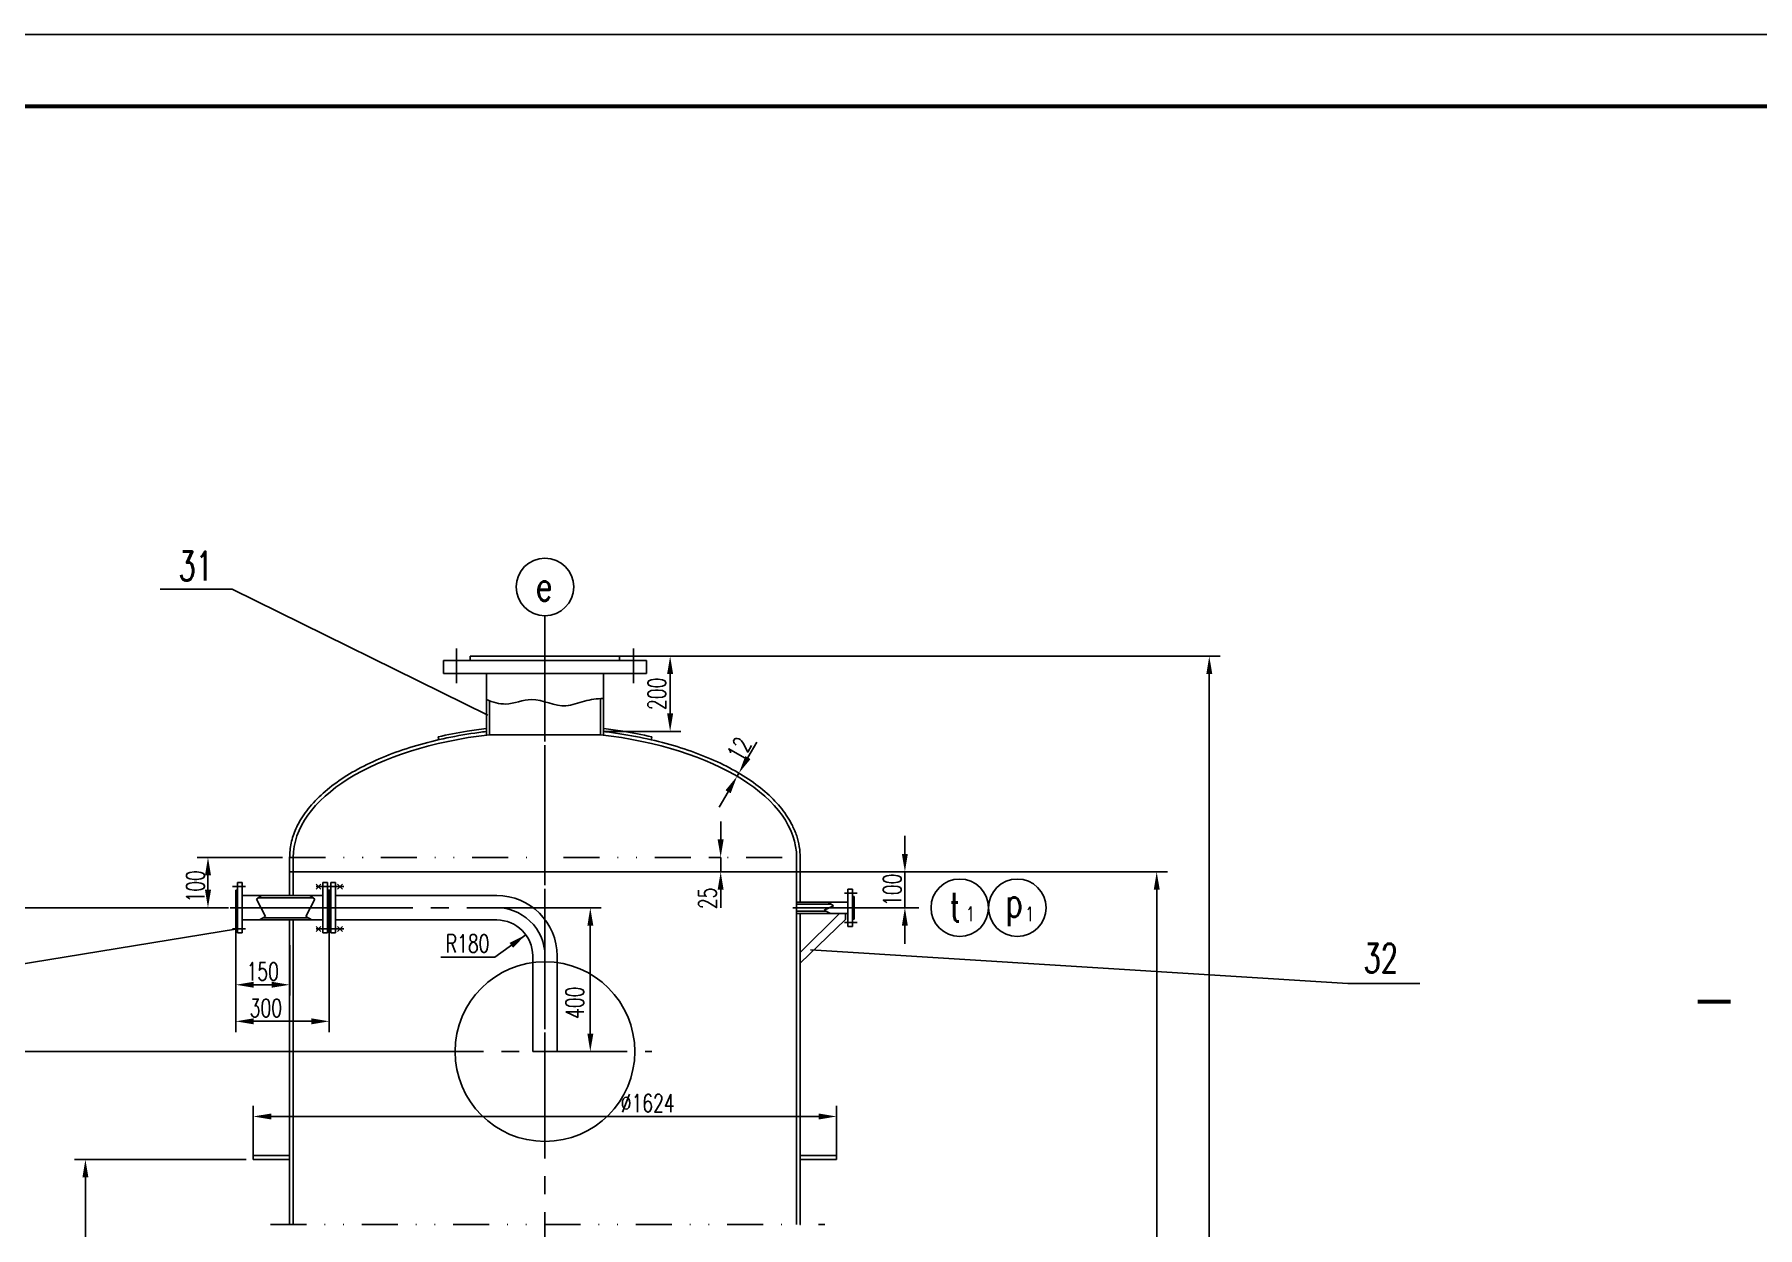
# Model space of a CAD drawing. Header units: millimetres. Extents: x 2180 to 3021, y -3886 to -2681.
# Drawn here: x 2309.8 to 2549.4, y -2855.4 to -2689.4 of the extents above; entities that cross this region are included whole.
import ezdxf
from ezdxf.enums import TextEntityAlignment as Align

# ---------------------------------------------------------------- set-up
doc = ezdxf.new("R2010")
doc.units = ezdxf.units.MM
doc.header["$LTSCALE"] = 10
doc.header["$MEASUREMENT"] = 0
doc.linetypes.add('CENTER', pattern=[2, 1.25, -0.25, 0.25, -0.25])
doc.linetypes.add('DIVIDE', pattern=[1.25, 0.5, -0.25, 0, -0.25, 0, -0.25])
doc.layers.get('0').update_dxf_attribs({"linetype": 'CONTINUOUS'})
doc.layers.get('DEFPOINTS').update_dxf_attribs({"linetype": 'CONTINUOUS'})
for name, color, linetype in [('1', 2, 'CENTER'), ('2', 2, 'CONTINUOUS'), ('3', 2, 'DIVIDE'), ('6', 2, 'CONTINUOUS')]:
    doc.layers.add(name, color=color, linetype=linetype)
doc.styles.add('H5', font='romans', dxfattribs={"width": 0.8, "bigfont": 'HZ5.SHX'})
doc.styles.add('HZ', font='txt', dxfattribs={"width": 0.5, "bigfont": 'hztxt.shx'})
doc.styles.add('HZ5', font='romans.shx', dxfattribs={"width": 0.7, "bigfont": 'hztxt.shx'})
doc.styles.add('HZTXT', font='ROMANS', dxfattribs={"width": 0.7, "bigfont": 'HZTXT'})
doc.dimstyles.new('STANDARD$0', dxfattribs={"dimscale": 0, "dimtxt": 4, "dimasz": 3, "dimexe": 1.5, "dimexo": 0, "dimgap": 1, "dimtad": 1, "dimdec": 0, "dimlfac": 5, "dimzin": 12, "dimdsep": 46, "dimtxsty": 'H5', "dimcen": 0, "dimadec": 0, "dimazin": 0, "dimtfac": 1, "dimtdec": 0, "dimtmove": 0, "dimatfit": 3, "dimfxl": 0, "dimtvp": 0.833333, "dimtolj": 1, "dimtzin": 1, "dimarcsym": 0})

# ---------------------------------------------------------------- blocks, each defined once
blk = doc.blocks.new('*D78')
at = {"color": 2, "linetype": 'ByBlock'}
for p, q in [((2361.09, -2757.36), (2449.19, -2757.36)), ((2447.69, -2759.86), (2447.69, -3527.81)), ((2378.59, -3530.31), (2449.19, -3530.31))]:
    blk.add_line(p, q, dxfattribs=at)
for points in [[(2447.28, -2759.86), (2448.11, -2759.86), (2447.69, -2757.36)], [(2447.28, -3527.81), (2448.11, -3527.81), (2447.69, -3530.31)]]:
    blk.add_solid(points, dxfattribs=at)
at = {"layer": 'DEFPOINTS', "color": 0, "linetype": 'ByBlock'}
for p in [(2361.09, -2757.36), (2378.59, -3530.31), (2447.69, -3530.31)]:
    blk.add_point(p, dxfattribs=at)
at = {"color": 2, "linetype": 'ByBlock', "insert": (2445.84, -3113.17), "char_height": 2.5, "attachment_point": 5, "rotation": 90, "style": 'HZ5'}
blk.add_mtext('\\A1;~41102', dxfattribs=at)
blk = doc.blocks.new('*D77')
at = {"color": 2, "linetype": 'ByBlock'}
for p, q in [((2382, -2787.36), (2441.88, -2787.36)), ((2440.38, -2789.86), (2440.38, -3376.57)), ((2387.93, -3379.07), (2441.88, -3379.07))]:
    blk.add_line(p, q, dxfattribs=at)
for points in [[(2439.97, -2789.86), (2440.8, -2789.86), (2440.38, -2787.36)], [(2439.97, -3376.57), (2440.8, -3376.57), (2440.38, -3379.07)]]:
    blk.add_solid(points, dxfattribs=at)
at = {"layer": 'DEFPOINTS', "color": 0, "linetype": 'ByBlock'}
for p in [(2382, -2787.36), (2387.93, -3379.07), (2440.38, -3379.07)]:
    blk.add_point(p, dxfattribs=at)
at = {"color": 2, "linetype": 'ByBlock', "insert": (2438.53, -3048.18), "char_height": 2.5, "attachment_point": 5, "rotation": 90, "style": 'HZ5'}
blk.add_mtext('\\A1;34800', dxfattribs=at)
blk = doc.blocks.new('*D90')
at = {"color": 2, "linetype": 'ByBlock'}
for p, q in [((2314.73, -2826.83), (2314.73, -2819.89)), ((2395.87, -2826.83), (2395.87, -2819.89)), ((2317.23, -2821.39), (2393.37, -2821.39))]:
    blk.add_line(p, q, dxfattribs=at)
for points in [[(2317.23, -2820.98), (2317.23, -2821.81), (2314.73, -2821.39)], [(2393.37, -2820.98), (2393.37, -2821.81), (2395.87, -2821.39)]]:
    blk.add_solid(points, dxfattribs=at)
at = {"layer": 'DEFPOINTS', "color": 0, "linetype": 'ByBlock'}
for p in [(2395.87, -2821.39), (2314.73, -2826.83), (2395.87, -2826.83)]:
    blk.add_point(p, dxfattribs=at)
at = {"color": 2, "linetype": 'ByBlock', "insert": (2369.59, -2819.54), "char_height": 2.5, "attachment_point": 5, "style": 'HZ5'}
blk.add_mtext('\\A1;∅1624', dxfattribs=at)
blk = doc.blocks.new('*D85')
at = {"color": 2, "linetype": 'ByBlock'}
for p, q in [((3742.14, -2914.51), (3758.67, -2914.51)), ((3757.17, -2932.01), (3757.17, -2917.01)), ((3751.66, -2934.51), (3758.67, -2934.51))]:
    blk.add_line(p, q, dxfattribs=at)
for points in [[(3756.76, -2917.01), (3757.59, -2917.01), (3757.17, -2914.51)], [(3756.76, -2932.01), (3757.59, -2932.01), (3757.17, -2934.51)]]:
    blk.add_solid(points, dxfattribs=at)
at = {"layer": 'DEFPOINTS', "color": 0, "linetype": 'ByBlock'}
for p in [(3742.14, -2914.51), (3757.17, -2914.51), (3751.66, -2934.51)]:
    blk.add_point(p, dxfattribs=at)
at = {"color": 2, "linetype": 'ByBlock', "insert": (3755, -2927.73), "char_height": 2.5, "attachment_point": 5, "rotation": 90, "style": 'HZ5'}
blk.add_mtext('\\A1;400', dxfattribs=at)
blk = doc.blocks.new('*D68')
at = {"color": 2, "linetype": 'ByBlock'}
for p, q in [((2341.3, -2812.36), (2278.67, -2812.36)), ((2280.17, -2899.51), (2280.17, -2814.86)), ((2339.3, -2902.01), (2278.67, -2902.01))]:
    blk.add_line(p, q, dxfattribs=at)
for points in [[(2279.76, -2814.86), (2280.59, -2814.86), (2280.17, -2812.36)], [(2279.76, -2899.51), (2280.59, -2899.51), (2280.17, -2902.01)]]:
    blk.add_solid(points, dxfattribs=at)
at = {"layer": 'DEFPOINTS', "color": 0, "linetype": 'ByBlock'}
for p in [(2280.17, -2812.36), (2341.3, -2812.36), (2339.3, -2902.01)]:
    blk.add_point(p, dxfattribs=at)
at = {"color": 2, "linetype": 'ByBlock', "insert": (2278.32, -2857.18), "char_height": 2.5, "attachment_point": 5, "rotation": 90, "style": 'HZ5'}
blk.add_mtext('\\A1;5700', dxfattribs=at)
blk = doc.blocks.new('*D32')
at = {"color": 2, "linetype": 'ByBlock'}
for p, q in [((2312.3, -2812.65), (2312.3, -2828.19)), ((2325.3, -2813.01), (2325.3, -2828.19)), ((2314.8, -2826.69), (2322.8, -2826.69))]:
    blk.add_line(p, q, dxfattribs=at)
for points in [[(2314.8, -2826.27), (2314.8, -2827.11), (2312.3, -2826.69)], [(2322.8, -2826.27), (2322.8, -2827.11), (2325.3, -2826.69)]]:
    blk.add_solid(points, dxfattribs=at)
at = {"layer": 'DEFPOINTS', "color": 0, "linetype": 'ByBlock'}
for p in [(2312.3, -2812.65), (2325.3, -2813.01), (2325.3, -2826.69)]:
    blk.add_point(p, dxfattribs=at)
at = {"color": 2, "linetype": 'ByBlock', "insert": (2316.49, -2824.84), "char_height": 2.5, "attachment_point": 5, "style": 'HZTXT'}
blk.add_mtext('\\A1;300', dxfattribs=at)
blk = doc.blocks.new('*D31')
at = {"color": 2, "linetype": 'ByBlock'}
for p, q in [((2312.3, -2790.66), (2312.3, -2804.57)), ((2319.8, -2797.54), (2319.8, -2804.57)), ((2314.8, -2803.07), (2317.3, -2803.07))]:
    blk.add_line(p, q, dxfattribs=at)
for points in [[(2314.8, -2802.65), (2314.8, -2803.48), (2312.3, -2803.07)], [(2317.3, -2802.65), (2317.3, -2803.48), (2319.8, -2803.07)]]:
    blk.add_solid(points, dxfattribs=at)
at = {"layer": 'DEFPOINTS', "color": 0, "linetype": 'ByBlock'}
for p in [(2312.3, -2790.66), (2319.8, -2797.54), (2319.8, -2803.07)]:
    blk.add_point(p, dxfattribs=at)
at = {"color": 2, "linetype": 'ByBlock', "insert": (2316.05, -2801.22), "char_height": 2.5, "attachment_point": 5, "style": 'HZTXT'}
blk.add_mtext('\\A1;150', dxfattribs=at)
blk = doc.blocks.new('*D33')
at = {"color": 2, "linetype": 'ByBlock'}
for p, q in [((2363.47, -2757.36), (2374.21, -2757.36)), ((2372.71, -2765.33), (2372.71, -2759.86)), ((2363.42, -2767.83), (2374.21, -2767.83))]:
    blk.add_line(p, q, dxfattribs=at)
for points in [[(2372.29, -2759.86), (2373.13, -2759.86), (2372.71, -2757.36)], [(2372.29, -2765.33), (2373.13, -2765.33), (2372.71, -2767.83)]]:
    blk.add_solid(points, dxfattribs=at)
at = {"layer": 'DEFPOINTS', "color": 0, "linetype": 'ByBlock'}
for p in [(2363.47, -2757.36), (2372.71, -2757.36), (2363.42, -2767.83)]:
    blk.add_point(p, dxfattribs=at)
at = {"color": 2, "linetype": 'ByBlock', "insert": (2370.86, -2762.6), "char_height": 2.5, "attachment_point": 5, "rotation": 90, "style": 'HZ5'}
blk.add_mtext('\\A1;200', dxfattribs=at)
blk = doc.blocks.new('*D57')
at = {"color": 2, "linetype": 'ByBlock'}
for p, q in [((2379.74, -2782.86), (2379.74, -2780.36)), ((2379.74, -2785.36), (2378.24, -2785.36)), ((2379.74, -2785.36), (2379.74, -2787.36)), ((2379.74, -2785.36), (2379.74, -2787.36)), ((2379.74, -2787.36), (2378.24, -2787.36)), ((2379.74, -2789.86), (2379.74, -2792.36))]:
    blk.add_line(p, q, dxfattribs=at)
for points in [[(2379.32, -2782.86), (2380.15, -2782.86), (2379.74, -2785.36)], [(2379.32, -2789.86), (2380.15, -2789.86), (2379.74, -2787.36)]]:
    blk.add_solid(points, dxfattribs=at)
at = {"layer": 'DEFPOINTS', "color": 0, "linetype": 'ByBlock'}
for p in [(2379.74, -2785.36), (2379.74, -2787.36), (2379.74, -2787.36)]:
    blk.add_point(p, dxfattribs=at)
at = {"color": 2, "linetype": 'ByBlock', "insert": (2377.91, -2791.05), "char_height": 2.5, "attachment_point": 5, "rotation": 90, "style": 'HZ5'}
blk.add_mtext('\\A1;25', dxfattribs=at)
blk = doc.blocks.new('*D99')
at = {"color": 0, "linetype": 'ByBlock'}
for p, q in [((2405.36, -2784.86), (2405.36, -2782.36)), ((2391.8, -2787.36), (2406.86, -2787.36)), ((2405.36, -2792.36), (2405.36, -2787.36)), ((2399.3, -2792.36), (2406.86, -2792.36)), ((2405.36, -2794.86), (2405.36, -2797.36))]:
    blk.add_line(p, q, dxfattribs=at)
for points in [[(2404.94, -2784.86), (2405.77, -2784.86), (2405.36, -2787.36)], [(2404.94, -2794.86), (2405.77, -2794.86), (2405.36, -2792.36)]]:
    blk.add_solid(points, dxfattribs=at)
at = {"layer": 'DEFPOINTS', "color": 0, "linetype": 'ByBlock'}
for p in [(2390.8, -2787.36), (2405.36, -2787.36), (2398.3, -2792.36)]:
    blk.add_point(p, dxfattribs=at)
at = {"color": 0, "linetype": 'ByBlock', "insert": (2403.61, -2789.86), "char_height": 2.5, "attachment_point": 5, "rotation": 90, "style": 'HZTXT'}
blk.add_mtext('\\A1;100', dxfattribs=at)
blk = doc.blocks.new('*D100')
at = {"color": 0, "linetype": 'ByBlock'}
for p, q in [((2318.8, -2785.36), (2306.94, -2785.36)), ((2308.44, -2787.86), (2308.44, -2789.86)), ((2311.3, -2792.36), (2306.94, -2792.36))]:
    blk.add_line(p, q, dxfattribs=at)
for points in [[(2308.02, -2787.86), (2308.86, -2787.86), (2308.44, -2785.36)], [(2308.02, -2789.86), (2308.86, -2789.86), (2308.44, -2792.36)]]:
    blk.add_solid(points, dxfattribs=at)
at = {"layer": 'DEFPOINTS', "color": 0, "linetype": 'ByBlock'}
for p in [(2319.8, -2785.36), (2308.44, -2792.36), (2312.3, -2792.36)]:
    blk.add_point(p, dxfattribs=at)
at = {"color": 0, "linetype": 'ByBlock', "insert": (2306.69, -2789.38), "char_height": 2.5, "attachment_point": 5, "rotation": 90, "style": 'HZTXT'}
blk.add_mtext('\\A1;100', dxfattribs=at)
blk = doc.blocks.new('*D108')
at = {"color": 0, "linetype": 'ByBlock'}
for p, q in [((2313.73, -2827.37), (2289.89, -2827.37)), ((2291.39, -3351.52), (2291.39, -2829.87)), ((2313.73, -3354.02), (2289.89, -3354.02))]:
    blk.add_line(p, q, dxfattribs=at)
for points in [[(2290.98, -2829.87), (2291.81, -2829.87), (2291.39, -2827.37)], [(2290.98, -3351.52), (2291.81, -3351.52), (2291.39, -3354.02)]]:
    blk.add_solid(points, dxfattribs=at)
at = {"layer": 'DEFPOINTS', "color": 0, "linetype": 'ByBlock'}
for p in [(2291.39, -2827.37), (2314.73, -2827.37), (2314.73, -3354.02)]:
    blk.add_point(p, dxfattribs=at)
at = {"color": 0, "linetype": 'ByBlock', "insert": (2289.64, -3106.57), "char_height": 2.5, "attachment_point": 5, "rotation": 90, "style": 'HZTXT'}
blk.add_mtext('\\A1;10x3000=30000', dxfattribs=at)

msp = doc.modelspace()

# ---------------------------------------------------------------- linework, layer by layer
for p, q in [((2380.7500029, -2776.4762557), (2366.6225576, -2776.4762557)), ((2366.6225576, -2776.4762557), (2366.6225576, -2778.2857564)), ((2380.7500029, -2775.8949406), (2370.3663263, -2775.8949406)), ((2370.3663263, -2775.8949406), (2370.3663263, -2776.4762557)), ((2380.7500029, -2775.8949406), (2391.1336795, -2775.8949406)), ((2380.7500029, -2776.4762557), (2394.8774482, -2776.4762557)), ((2391.1336795, -2775.8949406), (2391.1336795, -2776.4762557)), ((2394.8774482, -2776.4762557), (2394.8774482, -2778.2857564)), ((2366.6225576, -2778.2857564), (2380.7500029, -2778.2857564)), ((2372.6250029, -2778.2857564), (2372.6250029, -2786.8730109)), ((2394.8774482, -2778.2857564), (2380.7500029, -2778.2857564)), ((2388.8750029, -2778.2857564), (2388.8750029, -2786.8730109)), ((2373.0250029, -2782.1027395), (2373.0250029, -2786.8265168)), ((2388.4750029, -2781.7984712), (2388.4750029, -2786.8265168)), ((2373.0250029, -2786.8265168), (2388.4750029, -2786.8265168)), ((2365.9028184, -2787.1236021), (2365.9926074, -2787.5133758)), ((2395.5971874, -2787.1236021), (2395.5073984, -2787.5133758)), ((2345.2500029, -2803.8949407), (2345.2500029, -2809.1922726)), ((2345.2500029, -2805.8949407), (2416.2500029, -2805.8949407)), ((2345.7500029, -2803.8949407), (2345.7500029, -2809.1922726)), ((2415.7500029, -2803.8949407), (2415.7500029, -2854.9528093)), ((2416.2500029, -2803.8949407), (2416.2500029, -2810.0949407)), ((2337.7500029, -2808.4268799), (2337.7500029, -2810.8949407)), ((2337.7500029, -2808.4268799), (2337.9726478, -2808.4268799)), ((2337.9726478, -2810.8949407), (2337.9726478, -2807.3927889)), ((2337.9726478, -2807.3927889), (2338.6290024, -2807.3927889)), ((2338.6290024, -2807.3927889), (2338.6290024, -2810.8949407)), ((2348.9189733, -2808.2948005), (2349.605009, -2807.6087648)), ((2349.605009, -2808.2948005), (2348.9189733, -2807.6087648)), ((2350.527358, -2807.3927889), (2349.8710034, -2807.3927889)), ((2349.8710034, -2807.3927889), (2349.8710034, -2810.8949407)), ((2350.527358, -2810.8949407), (2350.527358, -2807.3927889)), ((2350.7500029, -2808.4268799), (2350.527358, -2808.4268799)), ((2350.7500029, -2808.4268799), (2350.7500029, -2810.8949407)), ((2350.7500029, -2808.4268799), (2350.9726478, -2808.4268799)), ((2350.7500029, -2808.4268799), (2350.7500029, -2810.8949407)), ((2350.9726478, -2807.3927889), (2351.6290024, -2807.3927889)), ((2350.9726478, -2810.8949407), (2350.9726478, -2807.3927889)), ((2351.6290024, -2807.3927889), (2351.6290024, -2810.8949407)), ((2352.6038042, -2808.2948005), (2351.9177685, -2807.6087648)), ((2351.9177685, -2808.2948005), (2352.6038042, -2807.6087648)), ((2422.8710034, -2808.295457), (2422.8710034, -2810.8949407)), ((2423.527358, -2808.295457), (2422.8710034, -2808.295457)), ((2423.527358, -2810.8949407), (2423.527358, -2808.295457)), ((2345.7500029, -2809.1922726), (2338.6290024, -2809.1922726)), ((2345.7500029, -2809.4993751), (2340.9179216, -2809.4993751)), ((2345.7500029, -2809.1922726), (2349.8710034, -2809.1922726)), ((2345.7500029, -2809.4993751), (2348.4727018, -2809.4993751)), ((2374.0473348, -2809.1922726), (2351.6290024, -2809.1922726)), ((2415.7500029, -2810.0949407), (2422.8710034, -2810.0949407)), ((2415.7500029, -2810.4020432), (2420.5820842, -2810.4020432)), ((2423.7500029, -2809.329548), (2423.527358, -2809.329548)), ((2423.7500029, -2809.329548), (2423.7500029, -2810.8949407)), ((2337.7500029, -2813.3549408), (2337.7500029, -2810.8949407)), ((2337.9726478, -2810.8949407), (2337.9726478, -2814.3890318)), ((2338.6290024, -2814.3890318), (2338.6290024, -2810.8949407)), ((2345.7500029, -2812.5895481), (2338.6290024, -2812.5895481)), ((2345.7500029, -2812.2824456), (2341.6083965, -2812.2824456)), ((2345.2500029, -2812.5895481), (2345.2500029, -2854.9528093)), ((2345.7500029, -2812.2824456), (2347.782227, -2812.2824456)), ((2345.7500029, -2812.5895481), (2345.7500029, -2854.9528093)), ((2345.7500029, -2812.5895481), (2349.8710034, -2812.5895481)), ((2349.8710034, -2814.3890318), (2349.8710034, -2810.8949407)), ((2350.527358, -2810.8949407), (2350.527358, -2814.3890318)), ((2350.7500029, -2813.3549408), (2350.7500029, -2810.8949407)), ((2350.7500029, -2813.3549408), (2350.7500029, -2810.8949407)), ((2350.9726478, -2810.8949407), (2350.9726478, -2814.3890318)), ((2351.6290024, -2814.3890318), (2351.6290024, -2810.8949407)), ((2374.0473348, -2812.5895481), (2351.6290024, -2812.5895481)), ((2415.7500029, -2811.3878381), (2419.8916093, -2811.3878381)), ((2415.7500029, -2811.6949407), (2422.8710034, -2811.6949407)), ((2421.718405, -2811.6949407), (2416.2500029, -2817.1322185)), ((2416.2500029, -2811.6949407), (2416.2500029, -2854.9528093)), ((2422.5289196, -2812.5445969), (2416.2500029, -2818.5971674)), ((2422.5289196, -2811.6949407), (2422.5289196, -2812.5445969)), ((2422.8710034, -2813.4944243), (2422.8710034, -2810.8949407)), ((2423.527358, -2810.8949407), (2423.527358, -2813.4944243)), ((2423.7500029, -2812.4603333), (2423.527358, -2812.4603333)), ((2423.7500029, -2812.4603333), (2423.7500029, -2810.8949407)), ((2337.7500029, -2813.3549408), (2337.9726478, -2813.3549408)), ((2337.9726478, -2814.3890318), (2338.6290024, -2814.3890318)), ((2349.605009, -2813.4870202), (2348.9189733, -2814.1730559)), ((2348.9189733, -2813.4870202), (2349.605009, -2814.1730559)), ((2350.527358, -2814.3890318), (2349.8710034, -2814.3890318)), ((2350.7500029, -2813.3549408), (2350.527358, -2813.3549408)), ((2350.7500029, -2813.3549408), (2350.9726478, -2813.3549408)), ((2350.9726478, -2814.3890318), (2351.6290024, -2814.3890318)), ((2351.9177685, -2813.4870202), (2352.6038042, -2814.1730559)), ((2352.6038042, -2813.4870202), (2351.9177685, -2814.1730559)), ((2423.527358, -2813.4944243), (2422.8710034, -2813.4944243)), ((2379.0473348, -2817.5895481), (2379.0473348, -2830.8949407)), ((2382.4446104, -2817.5895481), (2382.4446104, -2830.8949407)), ((2340.180847, -2845.3638876), (2345.2500029, -2845.3638876)), ((2340.180847, -2845.9108471), (2340.180847, -2845.3638876)), ((2345.2500029, -2845.9108471), (2340.180847, -2845.9108471)), ((2421.3191588, -2845.3638876), (2416.2500029, -2845.3638876)), ((2416.2500029, -2845.9108471), (2421.3191588, -2845.9108471)), ((2421.3191588, -2845.9108471), (2421.3191588, -2845.3638876))]:
    msp.add_line(p, q)
at = {"color": 2, "linetype": 'ByBlock'}
for p, q in [((2408.9809824, -2789.9987931), (2410.2339652, -2787.8354544)), ((2407.4774099, -2792.5947879), (2407.7279997, -2792.1621318)), ((2407.4774099, -2792.5947879), (2407.7279997, -2792.1621318)), ((2406.2244271, -2794.7581266), (2404.9714444, -2796.9214653))]:
    msp.add_line(p, q, dxfattribs=at)
at = {"color": 0, "linetype": 'ByBlock'}
msp.add_line((2373.7860779, -2817.7796137), (2378.0905695, -2814.6480768), dxfattribs=at)
for radius in [8.3972755, 5]:
    msp.add_arc((2374.0473348, -2817.5895481), radius, 0, 90)
for major_axis, start_param, end_param in [((-35, 0), -1.3482495704, 0), ((35, 0), 0, 1.3482495704)]:
    msp.add_ellipse((2380.7500029, -2803.8949407), major_axis=major_axis, ratio=0.5, start_param=start_param, end_param=end_param)
for points, knots in [([(2372.6250029, -2786.3694977), (2372.26477, -2786.4121529), (2371.9058578, -2786.4576465), (2370.0439996, -2786.7093307), (2368.5661052, -2786.9626844), (2365.6888285, -2787.5651788), (2364.2894607, -2787.9143146), (2361.5932613, -2788.7026703), (2360.2964424, -2789.1418831), (2357.8275294, -2790.1033547), (2356.6554444, -2790.6256042), (2354.4560151, -2791.7450208), (2353.4286729, -2792.3421778), (2351.5363855, -2793.602491), (2350.6714303, -2794.2656424), (2349.119307, -2795.6484924), (2348.4321169, -2796.3682103), (2347.24914, -2797.8540762), (2346.7533511, -2798.6202926), (2346.0322795, -2800.0544433), (2345.7754292, -2800.7170457), (2345.4082502, -2802.0568013), (2345.2979863, -2802.7339315), (2345.2541973, -2803.5733082), (2345.2500029, -2803.7341244), (2345.2500029, -2803.8949407)], [4.9449424246, 4.9449424246, 4.9449424246, 4.9449424246, 4.9764344961, 4.9764344961, 5.1089921614, 5.1089921614, 5.2415498266, 5.2415498266, 5.3741074919, 5.3741074919, 5.5066651571, 5.5066651571, 5.6392228224, 5.6392228224, 5.7717804876, 5.7717804876, 5.9043381529, 5.9043381529, 6.0368958181, 6.0368958181, 6.1470014079, 6.1470014079, 6.2571069976, 6.2571069976, 6.2831853072, 6.2831853072, 6.2831853072, 6.2831853072]), ([(2372.5779675, -2785.9722727), (2371.6885996, -2786.0775828), (2370.8071292, -2786.2001275), (2368.5624687, -2786.5594552), (2367.2148384, -2786.8213983), (2365.9028184, -2787.1236021)], [4.94494242455, 4.94494242455, 4.94494242455, 4.94494242455, 5.02222643135, 5.02222643135, 5.14410904405, 5.14410904405, 5.14410904405, 5.14410904405]), ([(2416.2500029, -2803.8949407), (2416.2500029, -2803.3930771), (2416.209106, -2802.8912233), (2416.046169, -2801.8923874), (2415.9241409, -2801.3954186), (2415.6007258, -2800.4107141), (2415.3993531, -2799.9229795), (2414.7689377, -2798.6576928), (2414.2763436, -2797.890816), (2413.0995454, -2796.4034573), (2412.41534, -2795.6829063), (2410.8689544, -2794.2982348), (2410.0067521, -2793.6340943), (2408.1197052, -2792.3716546), (2407.0948505, -2791.7733599), (2404.9000924, -2790.6515294), (2403.7301911, -2790.1280038), (2401.2653044, -2789.1638565), (2399.9703282, -2788.7232442), (2397.2774404, -2787.9319859), (2395.8795415, -2787.581347), (2393.0048024, -2786.9757658), (2391.5279768, -2786.7208285), (2389.6429121, -2786.463842), (2389.2597106, -2786.4150517), (2388.8750029, -2786.3694984)], [3.1415926536, 3.1415926536, 3.1415926536, 3.1415926536, 3.2229759401, 3.2229759401, 3.3043592266, 3.3043592266, 3.3857425132, 3.3857425132, 3.5183001784, 3.5183001784, 3.6508578437, 3.6508578437, 3.7834155089, 3.7834155089, 3.9159731742, 3.9159731742, 4.0485308394, 4.0485308394, 4.1810885047, 4.1810885047, 4.3136461699, 4.3136461699, 4.4462038351, 4.4462038351, 4.4798355271, 4.4798355271, 4.4798355271, 4.4798355271]), ([(2388.9220383, -2785.9722727), (2389.8114062, -2786.0775828), (2390.6928766, -2786.2001275), (2392.9375372, -2786.5594552), (2394.2851674, -2786.8213983), (2395.5971874, -2787.1236021)], [4.94494242455, 4.94494242455, 4.94494242455, 4.94494242455, 5.02222643135, 5.02222643135, 5.14410904405, 5.14410904405, 5.14410904405, 5.14410904405])]:
    msp.add_open_spline(points, degree=3, knots=knots)
at = {"color": 2, "linetype": 'ByBlock'}
for points in [[(2408.620426, -2789.7899627), (2409.3415389, -2790.2076236), (2407.7279997, -2792.1621318)], [(2405.8638707, -2794.5492961), (2406.5849836, -2794.9669571), (2407.4774099, -2792.5947879)]]:
    msp.add_solid(points, dxfattribs=at)
at = {"color": 0, "linetype": 'ByBlock'}
msp.add_solid([(2375.8238295, -2815.7818762), (2376.3140748, -2816.4557487), (2378.0905695, -2814.6480768)], dxfattribs=at)
at = {"layer": '1'}
for p, q in [((2380.7500029, -2770.2614883), (2380.7500029, -2834.8696482)), ((2368.4422126, -2774.828063), (2368.4422126, -2779.6461334)), ((2380.7500029, -2773.2514966), (2380.7500029, -3553.4858113)), ((2393.0577932, -2774.828063), (2393.0577932, -2779.6461334)), ((2339.0886045, -2807.9517827), (2337.3090749, -2807.9517827)), ((2348.9263008, -2807.9517827), (2351.1909309, -2807.9517827)), ((2352.7721548, -2807.9517827), (2350.3090749, -2807.9517827)), ((2380.7500029, -2809.3611258), (2380.7500029, -2841.65459)), ((2422.4114013, -2808.8544508), (2424.1909309, -2808.8544508)), ((2346.2723851, -2810.8949407), (2336.9903535, -2810.8949407)), ((2345.2276207, -2810.8949407), (2351.5096523, -2810.8949407)), ((2382.3809989, -2810.8949407), (2349.9903535, -2810.8949407)), ((2415.2276207, -2810.8949407), (2434.4434755, -2810.8949407)), ((2422.4114013, -2812.9354306), (2424.1909309, -2812.9354306)), ((2339.0886045, -2813.830038), (2337.3090749, -2813.830038)), ((2348.9263008, -2813.830038), (2351.1909309, -2813.830038)), ((2352.7721548, -2813.830038), (2350.3090749, -2813.830038)), ((2299.6884621, -2830.8949407), (2395.6194453, -2830.8949407))]:
    msp.add_line(p, q, dxfattribs=at)
at = {"layer": '2'}
for p, q in [((2179.8700341, -2689.4048794), (3020.8700341, -2689.4048794)), ((2372.8244471, -2784.0927454), (2337.2609124, -2766.557429)), ((2341.352863, -2809.1922726), (2340.6261152, -2809.7054132)), ((2340.6261152, -2809.7054132), (2341.9118992, -2812.1168934)), ((2348.7645083, -2809.7054132), (2347.4787243, -2812.1168934)), ((2348.0377605, -2809.1922726), (2348.7645083, -2809.7054132)), ((2420.8738906, -2810.6080813), (2419.5881066, -2811.222286)), ((2420.1471428, -2810.0949407), (2420.8738906, -2810.6080813)), ((2335.0101212, -2810.8949407), (2299.6884621, -2810.8949407)), ((2341.9118992, -2812.1168934), (2341.0453931, -2812.5895481)), ((2347.4787243, -2812.1168934), (2348.3452304, -2812.5895481)), ((2419.5881066, -2811.222286), (2420.4546128, -2811.6949407)), ((2337.9726478, -2813.830038), (2280.0755863, -2823.303459)), ((2373.7860779, -2817.7796137), (2366.2559609, -2817.7796137)), ((2417.6671834, -2816.7563161), (2492.4222756, -2821.4504961)), ((2382.4446104, -2830.8949407), (2379.0473348, -2830.8949407))]:
    msp.add_line(p, q, dxfattribs=at)
at = {"layer": '2', "color": 1, "const_width": 0.6}
msp.add_lwpolyline([(2204.8700341, -2699.4048794), (3010.8700341, -2699.4048794)], dxfattribs=at)
at = {"layer": '2'}
msp.add_lwpolyline([(2545.6321862, -2823.9569511, 0.6, 0.6, 0), (2541.0773816, -2823.9569511, 0, 0, 0), (2541.0773816, -2829.5926921, 1.5, 0, 0), (2541.0773816, -2835.8787163, 0, 0, 0)], format="xyseb", dxfattribs=at)
for centre, radius in [((2380.7500029, -2766.2614883), 4), ((2438.4434755, -2810.8949407), 4), ((2446.4434755, -2810.8949407), 4), ((2380.7500029, -2830.8949407), 12.5)]:
    msp.add_circle(centre, radius, dxfattribs=at)
msp.add_arc((2374.0473348, -2817.5895481), 6.7026681, 0, 92.810226315, dxfattribs=at)
msp.add_open_spline([(2372.6250029, -2781.9310759), (2373.5098729, -2782.3090194), (2375.5533172, -2782.9336093), (2379.2928202, -2781.1962095), (2382.9822005, -2783.4340039), (2386.2393946, -2782.0047947), (2387.9995253, -2781.8186455), (2388.8750029, -2781.77471)], degree=3, knots=[1.4784388867, 1.4784388867, 1.4784388867, 1.4784388867, 4.2755670935, 7.8986254133, 12.7716992801, 15.4565395536, 18.0817005067, 18.0817005067, 18.0817005067, 18.0817005067], dxfattribs=at)
at = {"layer": '3'}
for p, q in [((2345.2500029, -2803.8949407), (2416.2500029, -2803.8949407)), ((2342.6005715, -2854.9528093), (2419.6587456, -2854.9528093))]:
    msp.add_line(p, q, dxfattribs=at)
at = {"layer": '6'}
for p, q in [((2337.2609124, -2766.557429), (2327.2609124, -2766.557429)), ((2502.4222756, -2821.4504961), (2492.4222756, -2821.4504961))]:
    msp.add_line(p, q, dxfattribs=at)
at = {"layer": 'DEFPOINTS', "color": 0, "linetype": 'ByBlock'}
for p in [(2407.2434793, -2792.4592978), (2407.4940692, -2792.0266417), (2407.7279997, -2792.1621318), (2378.0905695, -2814.6480768), (2374.0473348, -2817.5895481)]:
    msp.add_point(p, dxfattribs=at)

# ---------------------------------------------------------------- texts
at = {"color": 2, "linetype": 'ByBlock', "insert": (2407.7681106, -2788.8114238), "char_height": 2.5, "attachment_point": 5, "rotation": 59.921033714, "style": 'HZ5'}
msp.add_mtext('\\A1;12', dxfattribs=at)
at = {"color": 0, "linetype": 'ByBlock', "insert": (2369.9960111, -2815.8651782), "char_height": 2.5, "attachment_point": 5, "style": 'HZTXT'}
msp.add_mtext('R180', dxfattribs=at)
at = {"layer": '1', "style": 'HZ', "width": 0.75}
for s, height, p in [('e', 4, (2380.633336, -2766.1738579)), ('t', 4, (2437.8084393, -2810.8073103)), ('1', 2, (2439.9068967, -2811.7350425)), ('p', 4, (2446.0167728, -2810.8073103)), ('1', 2, (2448.1615249, -2811.7581753))]:
    msp.add_text(s, height=height, dxfattribs=at).set_placement(p, align=Align.MIDDLE)
at = {"layer": '2', "style": 'H5', "width": 0.7}
for s, p in [('31', (2329.7846735, -2765.3516229)), ('32', (2494.5966308, -2819.8947864))]:
    msp.add_text(s, height=4, dxfattribs=at).set_placement(p)

# ---------------------------------------------------------------- dimensions: what is measured, and where the dimension line sits
for base, p1, p2, text, picture, middle in [((2473.1442652, -3548.8450439), (2386.5381649, -2775.8949406), (2404.040148, -3548.8450439), '~41102', '*D78', (2471.2942652, -3131.7076276)), ((2405.1875366, -2805.8949407), (2405.1875366, -2803.8949407), (2405.1875366, -2805.8949407), '25', '*D57', (2403.3659526, -2809.5829387)), ((2465.8351116, -3397.6073651), (2407.4493008, -2805.8949407), (2413.37683, -3397.6073651), '34800', '*D77', (2463.9851116, -3066.7113804))]:
    dim = msp.add_linear_dim(base=base, p1=p1, p2=p2, angle=90, text=text, dimstyle='STANDARD$0', override={"dimscale": 1, "dimtxt": 2.5, "dimasz": 2.5, "dimgap": 0.6, "dimlfac": 20, "dimtxsty": 'HZ5', "dimclrd": 2, "dimclre": 2, "dimclrt": 2, "dimtdec": 0, "dimtmove": 2})
    dim.commit()
    dim.dimension.update_dxf_attribs({"geometry": picture, "text_midpoint": middle, "dimtype": 160, "insert": (25.4514812, -18.5360014)})
for base, p1, p2, text, picture, middle in [((2398.1604857, -2775.8949406), (2388.8750029, -2786.3694984), (2388.9220383, -2775.8949406), '200', '*D33', (2396.3104857, -2781.1322195)), ((2305.6238611, -2830.8949407), (2364.7528186, -2920.5468426), (2366.7558286, -2830.8949407), '5700', '*D68', (2303.7738611, -2875.7208916))]:
    dim = msp.add_linear_dim(base=base, p1=p1, p2=p2, angle=90, text=text, dimstyle='STANDARD$0', override={"dimscale": 1, "dimtxt": 2.5, "dimasz": 2.5, "dimgap": 0.6, "dimlfac": 20, "dimtxsty": 'HZ5', "dimclrd": 2, "dimclre": 2, "dimclrt": 2, "dimtdec": 0, "dimtmove": 2})
    dim.commit()
    dim.dimension.update_dxf_attribs({"geometry": picture, "text_midpoint": middle, "insert": (25.4514812, -18.5360014)})
dim = msp.add_linear_dim(base=(2345.2500029, -2821.603775), p1=(2337.7500029, -2809.1921997), p2=(2345.2500029, -2816.0754943), dimstyle='STANDARD$0', override={"dimscale": 1, "dimtxt": 2.5, "dimasz": 2.5, "dimgap": 0.6, "dimlfac": 20, "dimtxsty": 'HZTXT', "dimclrd": 2, "dimclre": 2, "dimclrt": 2, "dimtmove": 2})
dim.commit()
dim.dimension.update_dxf_attribs({"geometry": '*D31', "text_midpoint": (2341.5000029, -2819.753775), "insert": (25.4514812, -18.5360014)})
dim = msp.add_linear_dim(base=(2350.7500029, -2826.6897921), p1=(2337.7500029, -2812.6479595), p2=(2350.7500029, -2813.0081942), text='300', dimstyle='STANDARD$0', override={"dimscale": 1, "dimtxt": 2.5, "dimasz": 2.5, "dimgap": 0.6, "dimlfac": 20, "dimtxsty": 'HZTXT', "dimclrd": 2, "dimclre": 2, "dimclrt": 2, "dimtmove": 2})
dim.commit()
dim.dimension.update_dxf_attribs({"geometry": '*D32', "text_midpoint": (2341.9399757, -2824.8397921), "dimtype": 160, "insert": (25.4514812, 0)})
at = {"layer": '2'}
for base, p1, p2, text, picture, middle in [((2430.8094061, -2805.8949407), (2423.7500029, -2810.8949407), (2416.2500029, -2805.8949407), '100', '*D99', (2430.8094061, -2808.3949407)), ((2333.8920377, -2810.8949407), (2345.2500029, -2803.8949407), (2337.7500029, -2810.8949407), '100', '*D100', (2333.8920377, -2807.9150784)), ((2316.8439744, -2845.9108471), (2340.180847, -3372.5583904), (2340.180847, -2845.9108471), '10x3000=30000', '*D108', (2316.8439744, -3125.1092632))]:
    dim = msp.add_linear_dim(base=base, p1=p1, p2=p2, angle=90, text=text, dimstyle='STANDARD$0', override={"dimtxt": 2.5, "dimasz": 2.5, "dimexe": 1.5, "dimexo": 1, "dimgap": 0.5, "dimtad": 1, "dimtih": 0, "dimtoh": 0, "dimdec": 3, "dimzin": 8, "dimtxsty": 'HZTXT', "dimcen": 0, "dimtfac": 0.6, "dimtdec": 3, "dimtofl": 1, "dimtzin": 8}, dxfattribs=at)
    dim.commit()
    dim.dimension.update_dxf_attribs({"geometry": picture, "text_midpoint": middle, "dimtype": 160, "insert": (25.4514812, -18.5360014)})
dim = msp.add_linear_dim(base=(2387.0632242, -2810.8949407), p1=(2381.5500029, -2830.8949407), p2=(2372.0285656, -2810.8949407), angle=90, dimstyle='STANDARD$0', override={"dimscale": 1, "dimtxt": 2.5, "dimasz": 2.5, "dimgap": 0.6, "dimlfac": 20, "dimtxsty": 'HZ5', "dimclrd": 2, "dimclre": 2, "dimclrt": 2, "dimtdec": 0, "dimtmove": 2}, dxfattribs=at)
dim.commit()
dim.dimension.update_dxf_attribs({"geometry": '*D85', "text_midpoint": (2384.8915484, -2824.1189535), "dimtype": 160, "insert": (-1370.1089037, 103.6130213)})
dim = msp.add_linear_dim(base=(2421.3191588, -2839.9289409), p1=(2340.180847, -2845.3638876), p2=(2421.3191588, -2845.3638876), text='%%c1624', dimstyle='STANDARD$0', override={"dimscale": 1, "dimtxt": 2.5, "dimasz": 2.5, "dimgap": 0.6, "dimlfac": 20, "dimtxsty": 'HZ5', "dimclrd": 2, "dimclre": 2, "dimclrt": 2, "dimtdec": 0, "dimtmove": 2}, dxfattribs=at)
dim.commit()
dim.dimension.update_dxf_attribs({"geometry": '*D90', "text_midpoint": (2395.0437973, -2838.0789409), "dimtype": 160, "insert": (25.4514812, -18.5360014)})

doc.saveas('drawing.dxf')
